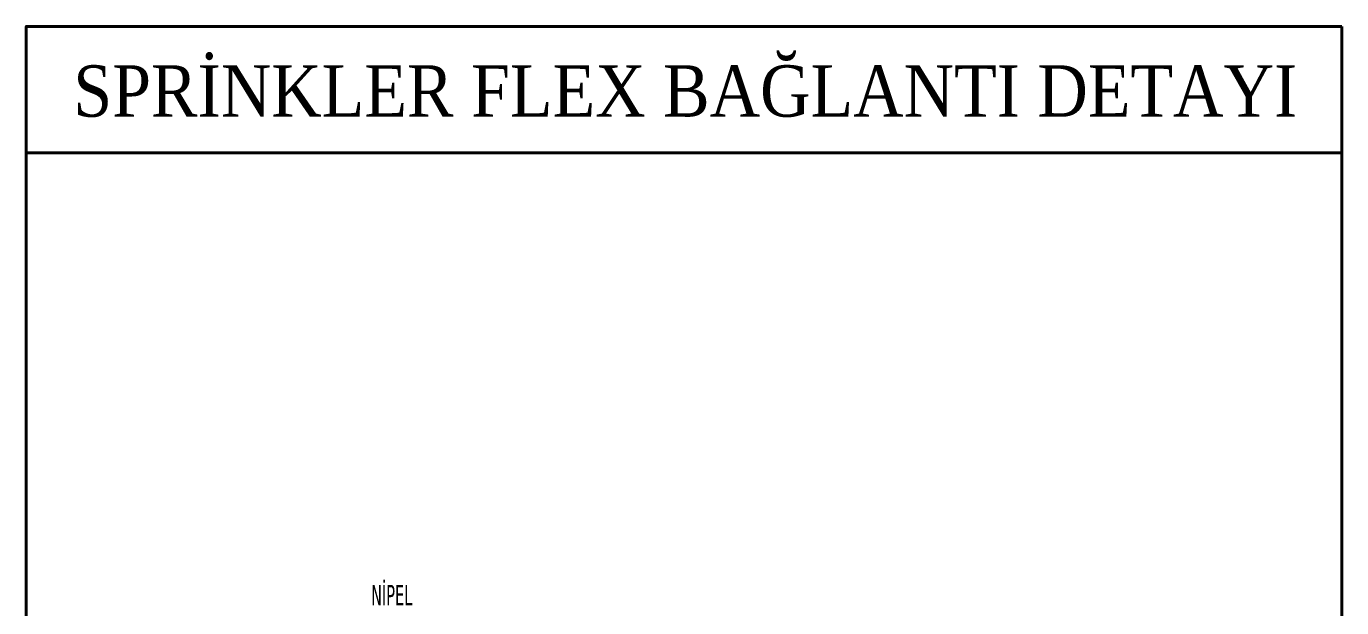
# Model space of a CAD drawing. Header units: centimetres. Extents: x 394264 to 551709, y 50011 to 59011.
# Drawn here: x 544610 to 546147, y 52631 to 53309 of the extents above; entities that cross this region are included whole.
import ezdxf
from ezdxf.enums import TextEntityAlignment as Align

# ---------------------------------------------------------------- set-up
doc = ezdxf.new("R2010")
doc.units = ezdxf.units.CM
for name, color, linetype, lineweight in [('0-KRCN-YNG-DETAY-ÇERÇEVE', 71, 'Continuous', 40), ('0-KRCN-YNG-YAZI', 71, 'Continuous', 35), ('T-DETAY', 9, 'Continuous', 30)]:
    doc.layers.add(name, color=color, linetype=linetype, lineweight=lineweight)
doc.styles.add('mm', font='times.ttf', dxfattribs={"height": 3.3})
doc.styles.add('ROMANS', font='tahoma.ttf', dxfattribs={"width": 0.8})

# ---------------------------------------------------------------- blocks, each defined once
blk = doc.blocks.new('G$C7454597B')
at = {"layer": '0-KRCN-YNG-DETAY-ÇERÇEVE'}
blk.add_line((0, -73.9), (768.18, -73.9), dxfattribs=at)
blk.add_lwpolyline([(768.18, 0), (768.18, -1101.82), (0, -1101.82), (0, 0)], close=True, dxfattribs=at)
at = {"layer": '0-KRCN-YNG-YAZI', "style": 'mm', "width": 0.9}
blk.add_text('SPRİNKLER FLEX BAĞLANTI DETAYI', height=30, dxfattribs=at).set_placement((384.84, -52.73), align=Align.CENTER)
at = {"layer": 'T-DETAY', "color": 7, "style": 'ROMANS', "width": 0.6}
blk.add_text('NİPEL', height=11.996, dxfattribs=at).set_placement((201.34, -338.13, 69118.56))
blk = doc.blocks.new('*U239')
at = {"layer": '0-KRCN-YNG-DETAY-ÇERÇEVE', "xscale": 2, "yscale": 2, "zscale": 2}
blk.add_blockref('G$C7454597B', (0, 0), dxfattribs=at)

msp = doc.modelspace()

# ---------------------------------------------------------------- block references
at = {"layer": '0-KRCN-YNG-DETAY-ÇERÇEVE'}
msp.add_blockref('*U239', (544610.2, 53309.4), dxfattribs=at)

doc.saveas('drawing.dxf')
